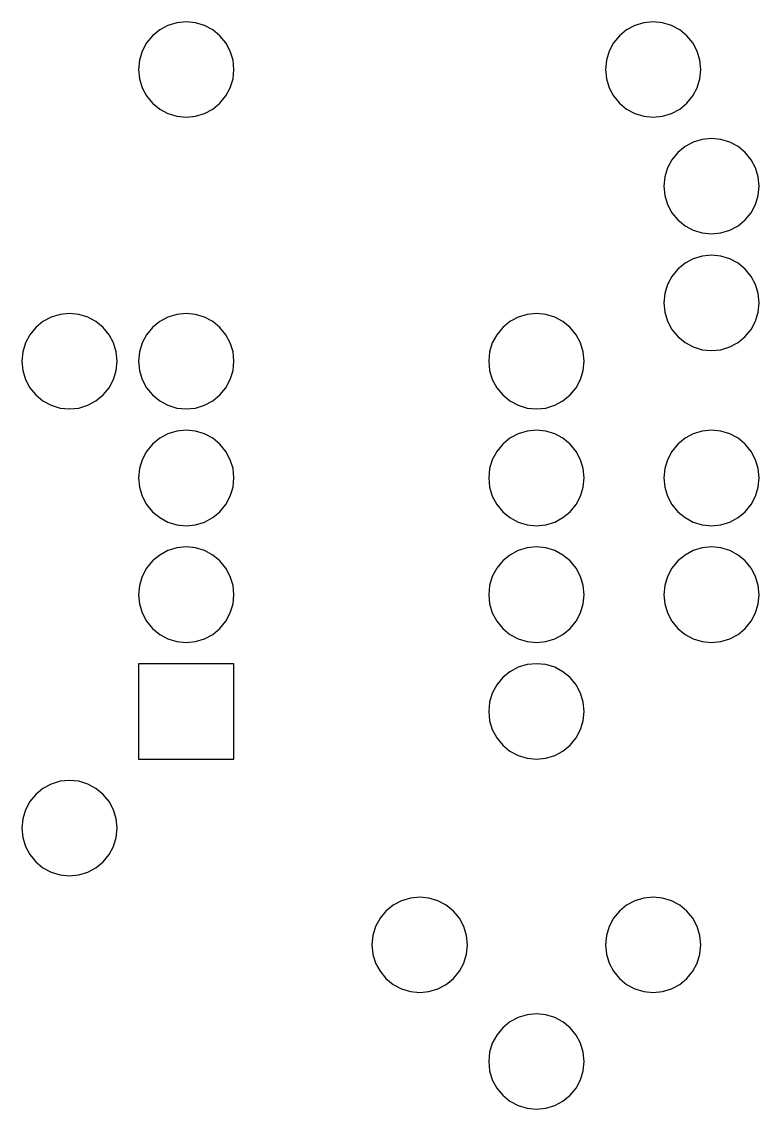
# Model space of a CAD drawing. Extents: x 3.8 to 101.3, y 3.8 to 101.3.
# Drawn here: x 53.36 to 69.41, y 28.13 to 51.8 of the extents above; entities that cross this region are included whole.
import ezdxf

# ---------------------------------------------------------------- set-up
doc = ezdxf.new("R2010")
doc.units = 0
doc.header["$LTSCALE"] = 0.000394
doc.layers.add('PLAN_1', color=7, linetype='CONTINUOUS')

msp = doc.modelspace()

# ---------------------------------------------------------------- linework, layer by layer
at = {"layer": 'PLAN_1', "color": 7}
for p, q in [((56.364815, 51.622753), (56.207462, 51.493614)), ((56.544342, 51.718712), (56.364815, 51.622753)), ((56.73914, 51.777802), (56.544342, 51.718712)), ((56.941719, 51.797756), (56.73914, 51.777802)), ((57.144299, 51.777802), (56.941719, 51.797756)), ((57.339096, 51.718712), (57.144299, 51.777802)), ((57.518623, 51.622753), (57.339096, 51.718712)), ((57.675976, 51.493614), (57.518623, 51.622753)), ((66.524811, 51.622753), (66.367462, 51.493614)), ((66.704346, 51.718712), (66.524811, 51.622753)), ((66.899139, 51.777802), (66.704346, 51.718712)), ((67.101715, 51.797756), (66.899139, 51.777802)), ((67.304298, 51.777802), (67.101715, 51.797756)), ((67.4991, 51.718712), (67.304298, 51.777802)), ((67.678619, 51.622753), (67.4991, 51.718712)), ((67.835976, 51.493614), (67.678619, 51.622753)), ((56.207462, 51.493614), (56.078323, 51.336262)), ((57.805115, 51.336262), (57.675976, 51.493614)), ((66.367462, 51.493614), (66.238327, 51.336262)), ((67.965118, 51.336262), (67.835976, 51.493614)), ((55.982365, 51.156734), (55.923275, 50.961937)), ((56.078323, 51.336262), (55.982365, 51.156734)), ((57.901073, 51.156734), (57.805115, 51.336262)), ((57.960163, 50.961937), (57.901073, 51.156734)), ((66.142365, 51.156734), (66.083275, 50.961937)), ((66.238327, 51.336262), (66.142365, 51.156734)), ((68.061073, 51.156734), (67.965118, 51.336262)), ((68.120163, 50.961937), (68.061073, 51.156734)), ((55.923275, 50.961937), (55.90332, 50.759357)), ((57.980118, 50.759357), (57.960163, 50.961937)), ((66.083275, 50.961937), (66.063324, 50.759357)), ((68.140121, 50.759357), (68.120163, 50.961937)), ((55.90332, 50.759357), (55.923275, 50.556778)), ((57.960163, 50.556778), (57.980118, 50.759357)), ((66.063324, 50.759357), (66.083275, 50.556778)), ((68.120163, 50.556778), (68.140121, 50.759357)), ((55.923275, 50.556778), (55.982365, 50.36198)), ((57.901073, 50.36198), (57.960163, 50.556778)), ((66.083275, 50.556778), (66.142365, 50.36198)), ((68.061073, 50.36198), (68.120163, 50.556778)), ((55.982365, 50.36198), (56.078323, 50.182453)), ((56.078323, 50.182453), (56.207462, 50.025101)), ((57.675976, 50.025101), (57.805115, 50.182453)), ((57.805115, 50.182453), (57.901073, 50.36198)), ((66.142365, 50.36198), (66.238327, 50.182453)), ((66.238327, 50.182453), (66.367462, 50.025101)), ((67.835976, 50.025101), (67.965118, 50.182453)), ((67.965118, 50.182453), (68.061073, 50.36198)), ((56.207462, 50.025101), (56.364815, 49.895962)), ((57.518623, 49.895962), (57.675976, 50.025101)), ((66.367462, 50.025101), (66.524811, 49.895962)), ((67.678619, 49.895962), (67.835976, 50.025101)), ((56.364815, 49.895962), (56.544342, 49.800003)), ((56.544342, 49.800003), (56.73914, 49.740913)), ((56.73914, 49.740913), (56.941719, 49.720959)), ((56.941719, 49.720959), (57.144299, 49.740913)), ((57.144299, 49.740913), (57.339096, 49.800003)), ((57.339096, 49.800003), (57.518623, 49.895962)), ((66.524811, 49.895962), (66.704346, 49.800003)), ((66.704346, 49.800003), (66.899139, 49.740913)), ((66.899139, 49.740913), (67.101715, 49.720959)), ((67.101715, 49.720959), (67.304298, 49.740913)), ((67.304298, 49.740913), (67.4991, 49.800003)), ((67.4991, 49.800003), (67.678619, 49.895962)), ((68.169144, 49.237801), (67.974342, 49.178711)), ((68.371719, 49.257755), (68.169144, 49.237801)), ((68.574295, 49.237801), (68.371719, 49.257755)), ((68.769096, 49.178711), (68.574295, 49.237801)), ((67.794815, 49.082752), (67.637466, 48.953613)), ((67.974342, 49.178711), (67.794815, 49.082752)), ((68.948624, 49.082752), (68.769096, 49.178711)), ((69.105972, 48.953613), (68.948624, 49.082752)), ((67.508324, 48.796261), (67.412369, 48.616734)), ((67.637466, 48.953613), (67.508324, 48.796261)), ((69.235115, 48.796261), (69.105972, 48.953613)), ((69.33107, 48.616734), (69.235115, 48.796261)), ((67.412369, 48.616734), (67.353271, 48.421936)), ((69.390167, 48.421936), (69.33107, 48.616734)), ((67.353271, 48.421936), (67.333321, 48.219357)), ((69.410118, 48.219357), (69.390167, 48.421936)), ((67.333321, 48.219357), (67.353271, 48.016777)), ((69.390167, 48.016777), (69.410118, 48.219357)), ((67.353271, 48.016777), (67.412369, 47.82198)), ((67.412369, 47.82198), (67.508324, 47.642452)), ((69.235115, 47.642452), (69.33107, 47.82198)), ((69.33107, 47.82198), (69.390167, 48.016777)), ((67.508324, 47.642452), (67.637466, 47.4851)), ((69.105972, 47.4851), (69.235115, 47.642452)), ((67.637466, 47.4851), (67.794815, 47.355961)), ((67.794815, 47.355961), (67.974342, 47.260002)), ((68.769096, 47.260002), (68.948624, 47.355961)), ((68.948624, 47.355961), (69.105972, 47.4851)), ((67.974342, 47.260002), (68.169144, 47.200912)), ((68.169144, 47.200912), (68.371719, 47.180958)), ((68.371719, 47.180958), (68.574295, 47.200912)), ((68.574295, 47.200912), (68.769096, 47.260002)), ((67.974342, 46.63871), (67.794815, 46.542751)), ((68.169144, 46.6978), (67.974342, 46.63871)), ((68.371719, 46.717754), (68.169144, 46.6978)), ((68.574295, 46.6978), (68.371719, 46.717754)), ((68.769096, 46.63871), (68.574295, 46.6978)), ((68.948624, 46.542751), (68.769096, 46.63871)), ((67.637466, 46.413612), (67.508324, 46.25626)), ((67.794815, 46.542751), (67.637466, 46.413612)), ((69.105972, 46.413612), (68.948624, 46.542751)), ((69.235115, 46.25626), (69.105972, 46.413612)), ((67.508324, 46.25626), (67.412369, 46.076733)), ((69.33107, 46.076733), (69.235115, 46.25626)), ((67.412369, 46.076733), (67.353271, 45.881935)), ((69.390167, 45.881935), (69.33107, 46.076733)), ((67.353271, 45.881935), (67.333321, 45.679356)), ((67.333321, 45.679356), (67.353271, 45.476776)), ((69.410118, 45.679356), (69.390167, 45.881935)), ((69.390167, 45.476776), (69.410118, 45.679356)), ((54.401718, 45.447758), (54.199139, 45.427803)), ((54.604298, 45.427803), (54.401718, 45.447758)), ((56.941719, 45.447758), (56.73914, 45.427803)), ((57.144299, 45.427803), (56.941719, 45.447758)), ((64.561722, 45.447758), (64.359138, 45.427803)), ((64.764297, 45.427803), (64.561722, 45.447758)), ((67.353271, 45.476776), (67.412369, 45.281979)), ((69.33107, 45.281979), (69.390167, 45.476776)), ((53.824814, 45.272755), (53.667461, 45.143616)), ((54.004341, 45.368713), (53.824814, 45.272755)), ((54.199139, 45.427803), (54.004341, 45.368713)), ((54.799095, 45.368713), (54.604298, 45.427803)), ((54.978622, 45.272755), (54.799095, 45.368713)), ((55.135975, 45.143616), (54.978622, 45.272755)), ((56.364815, 45.272755), (56.207462, 45.143616)), ((56.544342, 45.368713), (56.364815, 45.272755)), ((56.73914, 45.427803), (56.544342, 45.368713)), ((57.339096, 45.368713), (57.144299, 45.427803)), ((57.518623, 45.272755), (57.339096, 45.368713)), ((57.675976, 45.143616), (57.518623, 45.272755)), ((63.984814, 45.272755), (63.827461, 45.143616)), ((64.164337, 45.368713), (63.984814, 45.272755)), ((64.359138, 45.427803), (64.164337, 45.368713)), ((64.959091, 45.368713), (64.764297, 45.427803)), ((65.138626, 45.272755), (64.959091, 45.368713)), ((65.295975, 45.143616), (65.138626, 45.272755)), ((67.412369, 45.281979), (67.508324, 45.102451)), ((69.235115, 45.102451), (69.33107, 45.281979)), ((53.538322, 44.986263), (53.442364, 44.806736)), ((53.667461, 45.143616), (53.538322, 44.986263)), ((55.265114, 44.986263), (55.135975, 45.143616)), ((55.361073, 44.806736), (55.265114, 44.986263)), ((56.078323, 44.986263), (55.982365, 44.806736)), ((56.207462, 45.143616), (56.078323, 44.986263)), ((57.805115, 44.986263), (57.675976, 45.143616)), ((57.901073, 44.806736), (57.805115, 44.986263)), ((63.698322, 44.986263), (63.602364, 44.806736)), ((63.827461, 45.143616), (63.698322, 44.986263)), ((65.42511, 44.986263), (65.295975, 45.143616)), ((65.521072, 44.806736), (65.42511, 44.986263)), ((67.508324, 45.102451), (67.637466, 44.945099)), ((69.105972, 44.945099), (69.235115, 45.102451)), ((53.442364, 44.806736), (53.383274, 44.611938)), ((55.420162, 44.611938), (55.361073, 44.806736)), ((55.982365, 44.806736), (55.923275, 44.611938)), ((57.960163, 44.611938), (57.901073, 44.806736)), ((63.602364, 44.806736), (63.543274, 44.611938)), ((65.580162, 44.611938), (65.521072, 44.806736)), ((67.637466, 44.945099), (67.794815, 44.81596)), ((67.794815, 44.81596), (67.974342, 44.720001)), ((68.769096, 44.720001), (68.948624, 44.81596)), ((68.948624, 44.81596), (69.105972, 44.945099)), ((53.383274, 44.611938), (53.363319, 44.409359)), ((55.440117, 44.409359), (55.420162, 44.611938)), ((55.923275, 44.611938), (55.90332, 44.409359)), ((57.980118, 44.409359), (57.960163, 44.611938)), ((63.543274, 44.611938), (63.523319, 44.409359)), ((65.600113, 44.409359), (65.580162, 44.611938)), ((67.974342, 44.720001), (68.169144, 44.660912)), ((68.169144, 44.660912), (68.371719, 44.640957)), ((68.371719, 44.640957), (68.574295, 44.660912)), ((68.574295, 44.660912), (68.769096, 44.720001)), ((53.363319, 44.409359), (53.383274, 44.206779)), ((55.420162, 44.206779), (55.440117, 44.409359)), ((55.90332, 44.409359), (55.923275, 44.206779)), ((57.960163, 44.206779), (57.980118, 44.409359)), ((63.523319, 44.409359), (63.543274, 44.206779)), ((65.580162, 44.206779), (65.600113, 44.409359)), ((53.383274, 44.206779), (53.442364, 44.011982)), ((55.361073, 44.011982), (55.420162, 44.206779)), ((55.923275, 44.206779), (55.982365, 44.011982)), ((57.901073, 44.011982), (57.960163, 44.206779)), ((63.543274, 44.206779), (63.602364, 44.011982)), ((65.521072, 44.011982), (65.580162, 44.206779)), ((53.442364, 44.011982), (53.538322, 43.832455)), ((53.538322, 43.832455), (53.667461, 43.675102)), ((55.135975, 43.675102), (55.265114, 43.832455)), ((55.265114, 43.832455), (55.361073, 44.011982)), ((55.982365, 44.011982), (56.078323, 43.832455)), ((56.078323, 43.832455), (56.207462, 43.675102)), ((57.675976, 43.675102), (57.805115, 43.832455)), ((57.805115, 43.832455), (57.901073, 44.011982)), ((63.602364, 44.011982), (63.698322, 43.832455)), ((63.698322, 43.832455), (63.827461, 43.675102)), ((65.295975, 43.675102), (65.42511, 43.832455)), ((65.42511, 43.832455), (65.521072, 44.011982)), ((53.667461, 43.675102), (53.824814, 43.545963)), ((54.978622, 43.545963), (55.135975, 43.675102)), ((56.207462, 43.675102), (56.364815, 43.545963)), ((57.518623, 43.545963), (57.675976, 43.675102)), ((63.827461, 43.675102), (63.984814, 43.545963)), ((65.138626, 43.545963), (65.295975, 43.675102)), ((53.824814, 43.545963), (54.004341, 43.450005)), ((54.004341, 43.450005), (54.199139, 43.390915)), ((54.199139, 43.390915), (54.401718, 43.37096)), ((54.401718, 43.37096), (54.604298, 43.390915)), ((54.604298, 43.390915), (54.799095, 43.450005)), ((54.799095, 43.450005), (54.978622, 43.545963)), ((56.364815, 43.545963), (56.544342, 43.450005)), ((56.544342, 43.450005), (56.73914, 43.390915)), ((56.73914, 43.390915), (56.941719, 43.37096)), ((56.941719, 43.37096), (57.144299, 43.390915)), ((57.144299, 43.390915), (57.339096, 43.450005)), ((57.339096, 43.450005), (57.518623, 43.545963)), ((63.984814, 43.545963), (64.164337, 43.450005)), ((64.164337, 43.450005), (64.359138, 43.390915)), ((64.359138, 43.390915), (64.561722, 43.37096)), ((64.561722, 43.37096), (64.764297, 43.390915)), ((64.764297, 43.390915), (64.959091, 43.450005)), ((64.959091, 43.450005), (65.138626, 43.545963)), ((56.73914, 42.887802), (56.544342, 42.828712)), ((56.941719, 42.907757), (56.73914, 42.887802)), ((57.144299, 42.887802), (56.941719, 42.907757)), ((57.339096, 42.828712), (57.144299, 42.887802)), ((64.359138, 42.887802), (64.164337, 42.828712)), ((64.561722, 42.907757), (64.359138, 42.887802)), ((64.764297, 42.887802), (64.561722, 42.907757)), ((64.959091, 42.828712), (64.764297, 42.887802)), ((68.169144, 42.887802), (67.974342, 42.828712)), ((68.371719, 42.907757), (68.169144, 42.887802)), ((68.574295, 42.887802), (68.371719, 42.907757)), ((68.769096, 42.828712), (68.574295, 42.887802)), ((56.207462, 42.603615), (56.078323, 42.446262)), ((56.364815, 42.732754), (56.207462, 42.603615)), ((56.544342, 42.828712), (56.364815, 42.732754)), ((57.518623, 42.732754), (57.339096, 42.828712)), ((57.675976, 42.603615), (57.518623, 42.732754)), ((57.805115, 42.446262), (57.675976, 42.603615)), ((63.827461, 42.603615), (63.698322, 42.446262)), ((63.984814, 42.732754), (63.827461, 42.603615)), ((64.164337, 42.828712), (63.984814, 42.732754)), ((65.138626, 42.732754), (64.959091, 42.828712)), ((65.295975, 42.603615), (65.138626, 42.732754)), ((65.42511, 42.446262), (65.295975, 42.603615)), ((67.637466, 42.603615), (67.508324, 42.446262)), ((67.794815, 42.732754), (67.637466, 42.603615)), ((67.974342, 42.828712), (67.794815, 42.732754)), ((68.948624, 42.732754), (68.769096, 42.828712)), ((69.105972, 42.603615), (68.948624, 42.732754)), ((69.235115, 42.446262), (69.105972, 42.603615)), ((56.078323, 42.446262), (55.982365, 42.266735)), ((57.901073, 42.266735), (57.805115, 42.446262)), ((63.698322, 42.446262), (63.602364, 42.266735)), ((65.521072, 42.266735), (65.42511, 42.446262)), ((67.508324, 42.446262), (67.412369, 42.266735)), ((69.33107, 42.266735), (69.235115, 42.446262)), ((55.982365, 42.266735), (55.923275, 42.071938)), ((57.960163, 42.071938), (57.901073, 42.266735)), ((63.602364, 42.266735), (63.543274, 42.071938)), ((65.580162, 42.071938), (65.521072, 42.266735)), ((67.412369, 42.266735), (67.353271, 42.071938)), ((69.390167, 42.071938), (69.33107, 42.266735)), ((55.923275, 42.071938), (55.90332, 41.869358)), ((57.980118, 41.869358), (57.960163, 42.071938)), ((63.543274, 42.071938), (63.523319, 41.869358)), ((65.600113, 41.869358), (65.580162, 42.071938)), ((67.353271, 42.071938), (67.333321, 41.869358)), ((69.410118, 41.869358), (69.390167, 42.071938)), ((55.90332, 41.869358), (55.923275, 41.666779)), ((55.923275, 41.666779), (55.982365, 41.471981)), ((57.901073, 41.471981), (57.960163, 41.666779)), ((57.960163, 41.666779), (57.980118, 41.869358)), ((63.523319, 41.869358), (63.543274, 41.666779)), ((63.543274, 41.666779), (63.602364, 41.471981)), ((65.521072, 41.471981), (65.580162, 41.666779)), ((65.580162, 41.666779), (65.600113, 41.869358)), ((67.333321, 41.869358), (67.353271, 41.666779)), ((67.353271, 41.666779), (67.412369, 41.471981)), ((69.33107, 41.471981), (69.390167, 41.666779)), ((69.390167, 41.666779), (69.410118, 41.869358)), ((55.982365, 41.471981), (56.078323, 41.292454)), ((57.805115, 41.292454), (57.901073, 41.471981)), ((63.602364, 41.471981), (63.698322, 41.292454)), ((65.42511, 41.292454), (65.521072, 41.471981)), ((67.412369, 41.471981), (67.508324, 41.292454)), ((69.235115, 41.292454), (69.33107, 41.471981)), ((56.078323, 41.292454), (56.207462, 41.135101)), ((57.675976, 41.135101), (57.805115, 41.292454)), ((63.698322, 41.292454), (63.827461, 41.135101)), ((65.295975, 41.135101), (65.42511, 41.292454)), ((67.508324, 41.292454), (67.637466, 41.135101)), ((69.105972, 41.135101), (69.235115, 41.292454)), ((56.207462, 41.135101), (56.364815, 41.005962)), ((56.364815, 41.005962), (56.544342, 40.910004)), ((57.339096, 40.910004), (57.518623, 41.005962)), ((57.518623, 41.005962), (57.675976, 41.135101)), ((63.827461, 41.135101), (63.984814, 41.005962)), ((63.984814, 41.005962), (64.164337, 40.910004)), ((64.959091, 40.910004), (65.138626, 41.005962)), ((65.138626, 41.005962), (65.295975, 41.135101)), ((67.637466, 41.135101), (67.794815, 41.005962)), ((67.794815, 41.005962), (67.974342, 40.910004)), ((68.769096, 40.910004), (68.948624, 41.005962)), ((68.948624, 41.005962), (69.105972, 41.135101)), ((56.544342, 40.910004), (56.73914, 40.850914)), ((56.73914, 40.850914), (56.941719, 40.830959)), ((56.941719, 40.830959), (57.144299, 40.850914)), ((57.144299, 40.850914), (57.339096, 40.910004)), ((64.164337, 40.910004), (64.359138, 40.850914)), ((64.359138, 40.850914), (64.561722, 40.830959)), ((64.561722, 40.830959), (64.764297, 40.850914)), ((64.764297, 40.850914), (64.959091, 40.910004)), ((67.974342, 40.910004), (68.169144, 40.850914)), ((68.169144, 40.850914), (68.371719, 40.830959)), ((68.371719, 40.830959), (68.574295, 40.850914)), ((68.574295, 40.850914), (68.769096, 40.910004)), ((56.544342, 40.288712), (56.364815, 40.192753)), ((56.73914, 40.347801), (56.544342, 40.288712)), ((56.941719, 40.367756), (56.73914, 40.347801)), ((57.144299, 40.347801), (56.941719, 40.367756)), ((57.339096, 40.288712), (57.144299, 40.347801)), ((57.518623, 40.192753), (57.339096, 40.288712)), ((64.164337, 40.288712), (63.984814, 40.192753)), ((64.359138, 40.347801), (64.164337, 40.288712)), ((64.561722, 40.367756), (64.359138, 40.347801)), ((64.764297, 40.347801), (64.561722, 40.367756)), ((64.959091, 40.288712), (64.764297, 40.347801)), ((65.138626, 40.192753), (64.959091, 40.288712)), ((67.974342, 40.288712), (67.794815, 40.192753)), ((68.169144, 40.347801), (67.974342, 40.288712)), ((68.371719, 40.367756), (68.169144, 40.347801)), ((68.574295, 40.347801), (68.371719, 40.367756)), ((68.769096, 40.288712), (68.574295, 40.347801)), ((68.948624, 40.192753), (68.769096, 40.288712)), ((56.207462, 40.063614), (56.078323, 39.906261)), ((56.364815, 40.192753), (56.207462, 40.063614)), ((57.675976, 40.063614), (57.518623, 40.192753)), ((57.805115, 39.906261), (57.675976, 40.063614)), ((63.827461, 40.063614), (63.698322, 39.906261)), ((63.984814, 40.192753), (63.827461, 40.063614)), ((65.295975, 40.063614), (65.138626, 40.192753)), ((65.42511, 39.906261), (65.295975, 40.063614)), ((67.637466, 40.063614), (67.508324, 39.906261)), ((67.794815, 40.192753), (67.637466, 40.063614)), ((69.105972, 40.063614), (68.948624, 40.192753)), ((69.235115, 39.906261), (69.105972, 40.063614)), ((56.078323, 39.906261), (55.982365, 39.726734)), ((57.901073, 39.726734), (57.805115, 39.906261)), ((63.698322, 39.906261), (63.602364, 39.726734)), ((65.521072, 39.726734), (65.42511, 39.906261)), ((67.508324, 39.906261), (67.412369, 39.726734)), ((69.33107, 39.726734), (69.235115, 39.906261)), ((55.923275, 39.531937), (55.90332, 39.329357)), ((55.982365, 39.726734), (55.923275, 39.531937)), ((57.960163, 39.531937), (57.901073, 39.726734)), ((57.980118, 39.329357), (57.960163, 39.531937)), ((63.543274, 39.531937), (63.523319, 39.329357)), ((63.602364, 39.726734), (63.543274, 39.531937)), ((65.580162, 39.531937), (65.521072, 39.726734)), ((65.600113, 39.329357), (65.580162, 39.531937)), ((67.353271, 39.531937), (67.333321, 39.329357)), ((67.412369, 39.726734), (67.353271, 39.531937)), ((69.390167, 39.531937), (69.33107, 39.726734)), ((69.410118, 39.329357), (69.390167, 39.531937)), ((55.90332, 39.329357), (55.923275, 39.126778)), ((57.960163, 39.126778), (57.980118, 39.329357)), ((63.523319, 39.329357), (63.543274, 39.126778)), ((65.580162, 39.126778), (65.600113, 39.329357)), ((67.333321, 39.329357), (67.353271, 39.126778)), ((69.390167, 39.126778), (69.410118, 39.329357)), ((55.923275, 39.126778), (55.982365, 38.93198)), ((57.901073, 38.93198), (57.960163, 39.126778)), ((63.543274, 39.126778), (63.602364, 38.93198)), ((65.521072, 38.93198), (65.580162, 39.126778)), ((67.353271, 39.126778), (67.412369, 38.93198)), ((69.33107, 38.93198), (69.390167, 39.126778)), ((55.982365, 38.93198), (56.078323, 38.752453)), ((57.805115, 38.752453), (57.901073, 38.93198)), ((63.602364, 38.93198), (63.698322, 38.752453)), ((65.42511, 38.752453), (65.521072, 38.93198)), ((67.412369, 38.93198), (67.508324, 38.752453)), ((69.235115, 38.752453), (69.33107, 38.93198)), ((56.078323, 38.752453), (56.207462, 38.5951)), ((56.207462, 38.5951), (56.364815, 38.465961)), ((57.518623, 38.465961), (57.675976, 38.5951)), ((57.675976, 38.5951), (57.805115, 38.752453)), ((63.698322, 38.752453), (63.827461, 38.5951)), ((63.827461, 38.5951), (63.984814, 38.465961)), ((65.138626, 38.465961), (65.295975, 38.5951)), ((65.295975, 38.5951), (65.42511, 38.752453)), ((67.508324, 38.752453), (67.637466, 38.5951)), ((67.637466, 38.5951), (67.794815, 38.465961)), ((68.948624, 38.465961), (69.105972, 38.5951)), ((69.105972, 38.5951), (69.235115, 38.752453)), ((56.364815, 38.465961), (56.544342, 38.370003)), ((56.544342, 38.370003), (56.73914, 38.310913)), ((57.144299, 38.310913), (57.339096, 38.370003)), ((57.339096, 38.370003), (57.518623, 38.465961)), ((63.984814, 38.465961), (64.164337, 38.370003)), ((64.164337, 38.370003), (64.359138, 38.310913)), ((64.764297, 38.310913), (64.959091, 38.370003)), ((64.959091, 38.370003), (65.138626, 38.465961)), ((67.794815, 38.465961), (67.974342, 38.370003)), ((67.974342, 38.370003), (68.169144, 38.310913)), ((68.574295, 38.310913), (68.769096, 38.370003)), ((68.769096, 38.370003), (68.948624, 38.465961)), ((56.73914, 38.310913), (56.941719, 38.290958)), ((56.941719, 38.290958), (57.144299, 38.310913)), ((64.359138, 38.310913), (64.561722, 38.290958)), ((64.561722, 38.290958), (64.764297, 38.310913)), ((68.169144, 38.310913), (68.371719, 38.290958)), ((68.371719, 38.290958), (68.574295, 38.310913)), ((57.980118, 37.827755), (55.90332, 37.827755)), ((55.90332, 37.827755), (55.90332, 35.750957)), ((57.980118, 35.750957), (57.980118, 37.827755)), ((63.984814, 37.652752), (63.827461, 37.523613)), ((64.164337, 37.748711), (63.984814, 37.652752)), ((64.359138, 37.8078), (64.164337, 37.748711)), ((64.561722, 37.827755), (64.359138, 37.8078)), ((64.764297, 37.8078), (64.561722, 37.827755)), ((64.959091, 37.748711), (64.764297, 37.8078)), ((65.138626, 37.652752), (64.959091, 37.748711)), ((65.295975, 37.523613), (65.138626, 37.652752)), ((63.827461, 37.523613), (63.698322, 37.366261)), ((65.42511, 37.366261), (65.295975, 37.523613)), ((63.602364, 37.186733), (63.543274, 36.991936)), ((63.698322, 37.366261), (63.602364, 37.186733)), ((65.521072, 37.186733), (65.42511, 37.366261)), ((65.580162, 36.991936), (65.521072, 37.186733)), ((63.543274, 36.991936), (63.523319, 36.789356)), ((65.600113, 36.789356), (65.580162, 36.991936)), ((63.523319, 36.789356), (63.543274, 36.586777)), ((65.580162, 36.586777), (65.600113, 36.789356)), ((63.543274, 36.586777), (63.602364, 36.391979)), ((65.521072, 36.391979), (65.580162, 36.586777)), ((63.602364, 36.391979), (63.698322, 36.212452)), ((63.698322, 36.212452), (63.827461, 36.055099)), ((65.295975, 36.055099), (65.42511, 36.212452)), ((65.42511, 36.212452), (65.521072, 36.391979)), ((63.827461, 36.055099), (63.984814, 35.925961)), ((65.138626, 35.925961), (65.295975, 36.055099)), ((55.90332, 35.750957), (57.980118, 35.750957)), ((63.984814, 35.925961), (64.164337, 35.830002)), ((64.164337, 35.830002), (64.359138, 35.770912)), ((64.359138, 35.770912), (64.561722, 35.750957)), ((64.561722, 35.750957), (64.764297, 35.770912)), ((64.764297, 35.770912), (64.959091, 35.830002)), ((64.959091, 35.830002), (65.138626, 35.925961)), ((54.199139, 35.267803), (54.004341, 35.208714)), ((54.401718, 35.287758), (54.199139, 35.267803)), ((54.604298, 35.267803), (54.401718, 35.287758)), ((54.799095, 35.208714), (54.604298, 35.267803)), ((53.824814, 35.112755), (53.667461, 34.983616)), ((54.004341, 35.208714), (53.824814, 35.112755)), ((54.978622, 35.112755), (54.799095, 35.208714)), ((55.135975, 34.983616), (54.978622, 35.112755)), ((53.538322, 34.826263), (53.442364, 34.646736)), ((53.667461, 34.983616), (53.538322, 34.826263)), ((55.265114, 34.826263), (55.135975, 34.983616)), ((55.361073, 34.646736), (55.265114, 34.826263)), ((53.442364, 34.646736), (53.383274, 34.451939)), ((55.420162, 34.451939), (55.361073, 34.646736)), ((53.383274, 34.451939), (53.363319, 34.249359)), ((55.440117, 34.249359), (55.420162, 34.451939)), ((53.363319, 34.249359), (53.383274, 34.04678)), ((55.420162, 34.04678), (55.440117, 34.249359)), ((53.383274, 34.04678), (53.442364, 33.851982)), ((53.442364, 33.851982), (53.538322, 33.672455)), ((55.265114, 33.672455), (55.361073, 33.851982)), ((55.361073, 33.851982), (55.420162, 34.04678)), ((53.538322, 33.672455), (53.667461, 33.515102)), ((55.135975, 33.515102), (55.265114, 33.672455)), ((53.667461, 33.515102), (53.824814, 33.385963)), ((53.824814, 33.385963), (54.004341, 33.290005)), ((54.799095, 33.290005), (54.978622, 33.385963)), ((54.978622, 33.385963), (55.135975, 33.515102)), ((54.004341, 33.290005), (54.199139, 33.230915)), ((54.199139, 33.230915), (54.401718, 33.21096)), ((54.401718, 33.21096), (54.604298, 33.230915)), ((54.604298, 33.230915), (54.799095, 33.290005)), ((61.62434, 32.668713), (61.444813, 32.572754)), ((61.819138, 32.727802), (61.62434, 32.668713)), ((62.021717, 32.747757), (61.819138, 32.727802)), ((62.224297, 32.727802), (62.021717, 32.747757)), ((62.419094, 32.668713), (62.224297, 32.727802)), ((62.598621, 32.572754), (62.419094, 32.668713)), ((66.704346, 32.668713), (66.524811, 32.572754)), ((66.899139, 32.727802), (66.704346, 32.668713)), ((67.101715, 32.747757), (66.899139, 32.727802)), ((67.304298, 32.727802), (67.101715, 32.747757)), ((67.4991, 32.668713), (67.304298, 32.727802)), ((67.678619, 32.572754), (67.4991, 32.668713)), ((61.28746, 32.443615), (61.158321, 32.286263)), ((61.444813, 32.572754), (61.28746, 32.443615)), ((62.755974, 32.443615), (62.598621, 32.572754)), ((62.885113, 32.286263), (62.755974, 32.443615)), ((66.367462, 32.443615), (66.238327, 32.286263)), ((66.524811, 32.572754), (66.367462, 32.443615)), ((67.835976, 32.443615), (67.678619, 32.572754)), ((67.965118, 32.286263), (67.835976, 32.443615)), ((61.158321, 32.286263), (61.062363, 32.106735)), ((62.981071, 32.106735), (62.885113, 32.286263)), ((66.238327, 32.286263), (66.142365, 32.106735)), ((68.061073, 32.106735), (67.965118, 32.286263)), ((61.062363, 32.106735), (61.003273, 31.91194)), ((63.040161, 31.91194), (62.981071, 32.106735)), ((66.142365, 32.106735), (66.083275, 31.91194)), ((68.120163, 31.91194), (68.061073, 32.106735)), ((61.003273, 31.91194), (60.983318, 31.709358)), ((63.060116, 31.709358), (63.040161, 31.91194)), ((66.083275, 31.91194), (66.063324, 31.709358)), ((68.140121, 31.709358), (68.120163, 31.91194)), ((60.983318, 31.709358), (61.003273, 31.506777)), ((61.003273, 31.506777), (61.062363, 31.311981)), ((62.981071, 31.311981), (63.040161, 31.506777)), ((63.040161, 31.506777), (63.060116, 31.709358)), ((66.063324, 31.709358), (66.083275, 31.506777)), ((66.083275, 31.506777), (66.142365, 31.311981)), ((68.061073, 31.311981), (68.120163, 31.506777)), ((68.120163, 31.506777), (68.140121, 31.709358)), ((61.062363, 31.311981), (61.158321, 31.132456)), ((62.885113, 31.132456), (62.981071, 31.311981)), ((66.142365, 31.311981), (66.238327, 31.132456)), ((67.965118, 31.132456), (68.061073, 31.311981)), ((61.158321, 31.132456), (61.28746, 30.9751)), ((62.755974, 30.9751), (62.885113, 31.132456)), ((66.238327, 31.132456), (66.367462, 30.9751)), ((67.835976, 30.9751), (67.965118, 31.132456)), ((61.28746, 30.9751), (61.444813, 30.845963)), ((61.444813, 30.845963), (61.62434, 30.750004)), ((62.419094, 30.750004), (62.598621, 30.845963)), ((62.598621, 30.845963), (62.755974, 30.9751)), ((66.367462, 30.9751), (66.524811, 30.845963)), ((66.524811, 30.845963), (66.704346, 30.750004)), ((67.4991, 30.750004), (67.678619, 30.845963)), ((67.678619, 30.845963), (67.835976, 30.9751)), ((61.62434, 30.750004), (61.819138, 30.690914)), ((61.819138, 30.690914), (62.021717, 30.670961)), ((62.021717, 30.670961), (62.224297, 30.690914)), ((62.224297, 30.690914), (62.419094, 30.750004)), ((66.704346, 30.750004), (66.899139, 30.690914)), ((66.899139, 30.690914), (67.101715, 30.670961)), ((67.101715, 30.670961), (67.304298, 30.690914)), ((67.304298, 30.690914), (67.4991, 30.750004)), ((64.164337, 30.128712), (63.984814, 30.032753)), ((64.359138, 30.187801), (64.164337, 30.128712)), ((64.561722, 30.207754), (64.359138, 30.187801)), ((64.764297, 30.187801), (64.561722, 30.207754)), ((64.959091, 30.128712), (64.764297, 30.187801)), ((65.138626, 30.032753), (64.959091, 30.128712)), ((63.827461, 29.903616), (63.698322, 29.74626)), ((63.984814, 30.032753), (63.827461, 29.903616)), ((65.295975, 29.903616), (65.138626, 30.032753)), ((65.42511, 29.74626), (65.295975, 29.903616)), ((63.698322, 29.74626), (63.602364, 29.566734)), ((65.521072, 29.566734), (65.42511, 29.74626)), ((63.543274, 29.371939), (63.523319, 29.169357)), ((63.602364, 29.566734), (63.543274, 29.371939)), ((65.580162, 29.371939), (65.521072, 29.566734)), ((65.600113, 29.169357), (65.580162, 29.371939)), ((63.523319, 29.169357), (63.543274, 28.966776)), ((65.580162, 28.966776), (65.600113, 29.169357)), ((63.543274, 28.966776), (63.602364, 28.77198)), ((65.521072, 28.77198), (65.580162, 28.966776)), ((63.602364, 28.77198), (63.698322, 28.592455)), ((65.42511, 28.592455), (65.521072, 28.77198)), ((63.698322, 28.592455), (63.827461, 28.435099)), ((63.827461, 28.435099), (63.984814, 28.305962)), ((65.138626, 28.305962), (65.295975, 28.435099)), ((65.295975, 28.435099), (65.42511, 28.592455)), ((63.984814, 28.305962), (64.164337, 28.210003)), ((64.164337, 28.210003), (64.359138, 28.150913)), ((64.764297, 28.150913), (64.959091, 28.210003)), ((64.959091, 28.210003), (65.138626, 28.305962)), ((64.359138, 28.150913), (64.561722, 28.13096)), ((64.561722, 28.13096), (64.764297, 28.150913))]:
    msp.add_line(p, q, dxfattribs=at)

doc.saveas('drawing.dxf')
